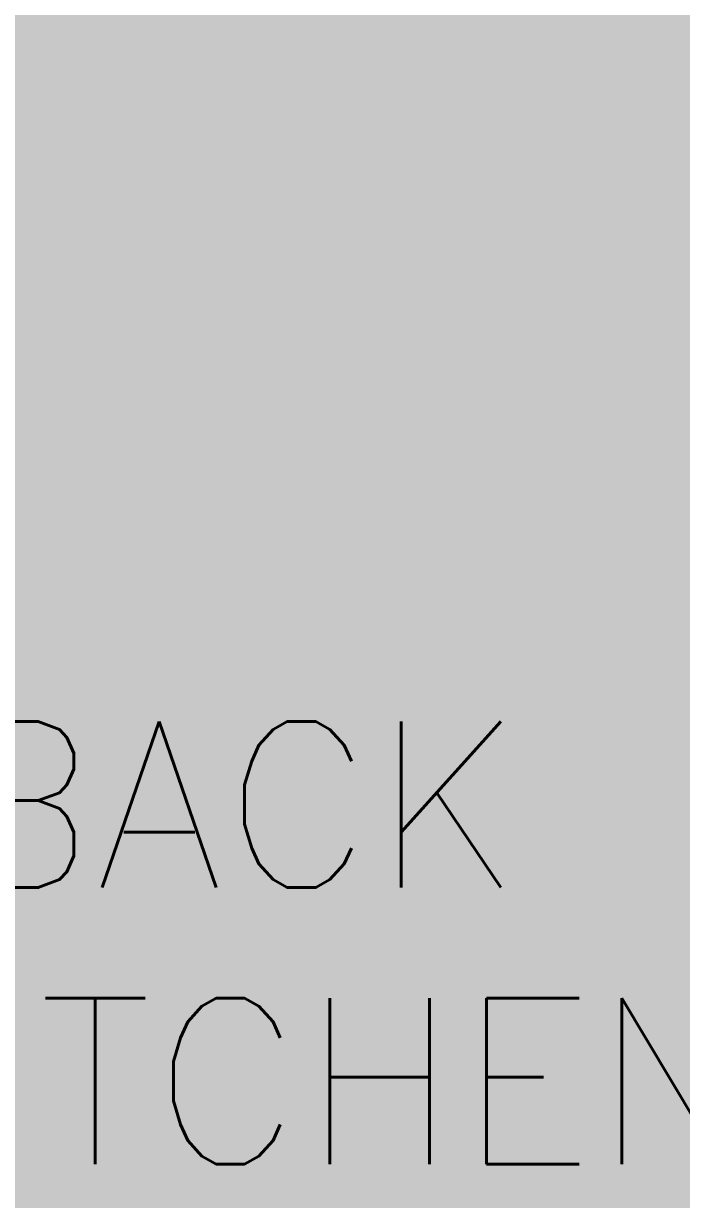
# Model space of a CAD drawing. Header units: metres. Extents: x 8 to 2416, y -346 to 476.
# Drawn here: x 136.425 to 137.198, y -111.506 to -110.124 of the extents above; entities that cross this region are included whole.
import ezdxf

# ---------------------------------------------------------------- set-up
doc = ezdxf.new("R2010")
doc.units = ezdxf.units.M
doc.linetypes.add('0', pattern=[0])
doc.layers.get('0').update_dxf_attribs({"color": 250, "linetype": '0', "lineweight": 20})
for name, color, linetype, lineweight in [('baños', 140, 'Continuous', 0), ('PLAFON', 253, 'Continuous', 5), ('textos', 7, 'Continuous', 0)]:
    doc.layers.add(name, color=color, linetype=linetype, lineweight=lineweight)
doc.styles.get("Standard").update_dxf_attribs({"font": 'arial.ttf', "height": 0.1875})

# ---------------------------------------------------------------- blocks, each defined once
blk = doc.blocks.new('PL BASE 1N NASAS 09')
at = {"layer": 'textos', "insert": (-105.5977, -53.6839, -0.2245), "char_height": 0.195, "width": 3.404877, "attachment_point": 7}
blk.add_mtext('{\\Fromans|c0; BACK\\PKITCHEN}', dxfattribs=at)
blk = doc.blocks.new('PL MUEBLES 1N NASAS 09')
at = {"layer": 'baños'}
blk.add_blockref('PL BASE 1N NASAS 09', (162.2615, 88.2033), dxfattribs=at)

msp = doc.modelspace()

# ---------------------------------------------------------------- hatches: boundary and pattern name
at = {"layer": 'PLAFON', "transparency": 33554477}
h = msp.add_hatch(color=256, dxfattribs=at)
h.dxf.hatch_style = 1
edge = h.paths.add_edge_path()
edge.add_line((137.96706, -107.23004), (136.67102, -107.23004))
edge.add_line((136.67102, -107.23004), (135.61639, -107.23004))
edge.add_line((135.61639, -107.23004), (135.56706, -107.23004))
edge.add_line((135.56706, -107.23004), (135.56706, -112.76004))
edge.add_arc((135.63706, -112.76004), 0.07, 180, 270)
edge.add_line((135.63706, -112.83004), (137.89206, -112.833))
edge.add_arc((137.89206, -112.75797), 0.07503, 270, 358.41682)
edge.add_line((137.96706, -112.76004), (137.96706, -107.23004))

# ---------------------------------------------------------------- block references
msp.add_blockref('PL MUEBLES 1N NASAS 09', (79.53659, -145.98362))

doc.saveas('drawing.dxf')
